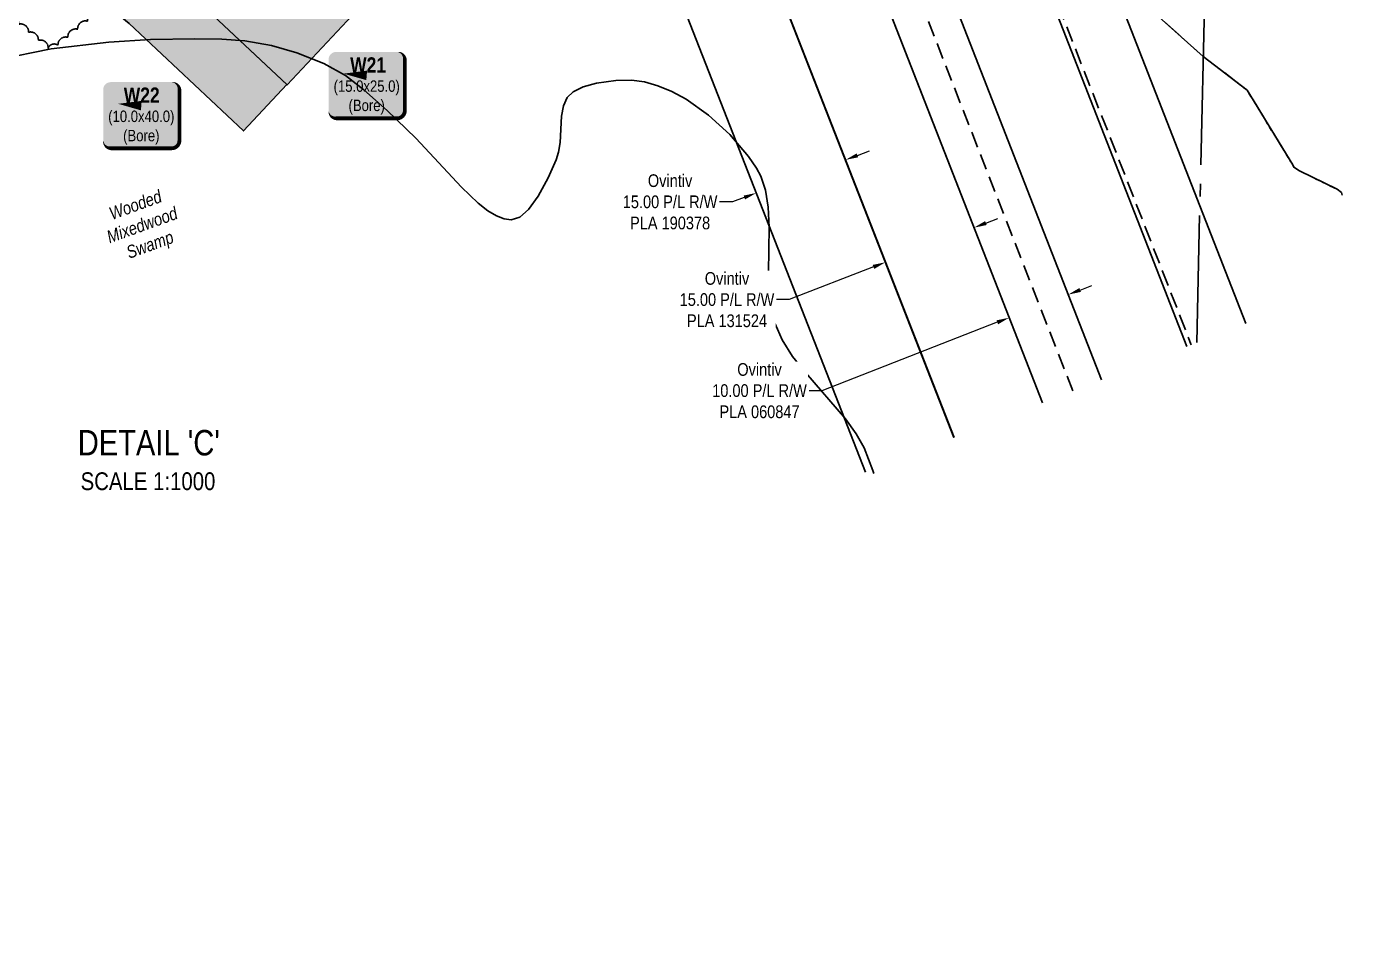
# Model space of a CAD drawing. Extents: x 391856 to 401992, y 6055951 to 6064954.
# Drawn here: x 392916 to 393976, y 6059780 to 6060499 of the extents above; entities that cross this region are included whole.
import ezdxf

# ---------------------------------------------------------------- set-up
doc = ezdxf.new("R2010")
doc.units = 0
doc.header["$LTSCALE"] = 5
doc.header["$PDSIZE"] = 0.5
for name, pattern in [('0', [1, 1, 0]), ('foc-ACCESSROAD', [3.75, 2.5, -1.25]), ('foc-QUARTERLINE', [33, 25, -3, 2, -3]), ('foc-TOPO-ephemeral', [6.25, 3.125, -0.625, 0.625, -0.625, 0.625, -0.625])]:
    doc.linetypes.add(name, pattern=pattern)
doc.layers.get('Defpoints').update_dxf_attribs({"color": 9})
for name, color, linetype in [('DETAIL-T', 7, 'Continuous'), ('F-AR', 190, 'foc-ACCESSROAD'), ('F-RW', 190, 'Continuous'), ('L-QSEC', 8, 'foc-QUARTERLINE'), ('P-TEMP-BLOCKS', 250, 'Continuous'), ('P-TEMP-BLUE', 146, 'Continuous'), ('T-BUSH', 110, '0'), ('T-DRAW', 143, 'foc-TOPO-ephemeral'), ('WETLAND', 143, 'Continuous'), ('WETLAND-T', 146, 'Continuous')]:
    doc.layers.add(name, color=color, linetype=linetype)
doc.layers.add('F-RW-T', color=190, linetype='Continuous', lineweight=9)
doc.layers.add('P-TEMP-BLUE-H', color=7, linetype='Continuous', true_color=0x99e6ff)
doc.styles.add('80', font='ARIALN.TTF', dxfattribs={"height": 10})
doc.styles.add('80CG', font='ARIALN.TTF', dxfattribs={"height": 10})
doc.styles.add('80L', font='ARIALN.TTF', dxfattribs={"height": 10})
doc.styles.add('BOLD', font='ARIALNB.TTF')
doc.styles.add('foc-LtypeFont', font='ARIALN.TTF', dxfattribs={"height": 7.35})
doc.linetypes.add('foc-TOPO-flowdirection-NOLINE', pattern='A,0,[">",foc-LtypeFont,S=0.3,R=0,X=0,Y=-0.945],-20,[">",foc-LtypeFont,S=0.3,R=0,X=0,Y=-0.945],0', length=20)
doc.dimstyles.new('Compass 5 000', dxfattribs={"dimscale": 5, "dimtxt": 9, "dimasz": 2, "dimexe": 0.2, "dimexo": 0.0625, "dimgap": 0.5, "dimtad": 0, "dimtih": 1, "dimtoh": 1, "dimzin": 0, "dimdsep": 46, "dimtxsty": '80CG', "dimcen": 0.1, "dimse1": 1, "dimse2": 1, "dimclrd": 256, "dimclrt": 256, "dimaunit": 1, "dimadec": 4, "dimazin": 0, "dimtfac": 0.06, "dimtofl": 0, "dimtmove": 0, "dimatfit": 1, "dimfxl": 0.2, "dimtolj": 1, "dimtzin": 0, "dimlwd": -1, "dimarcsym": 0})

# ---------------------------------------------------------------- blocks, each defined once
blk = doc.blocks.new('*U65')
at = {"true_color": 0x99e6ff}
h = blk.add_hatch(color=141, dxfattribs=at)
edge = h.paths.add_edge_path()
edge.add_line((-24, -33.8), (24, -33.8))
edge.add_arc((24, -27.8), 6, 270, 360)
edge.add_line((30, -27.8), (30, 12.5))
edge.add_arc((24, 12.5), 6, 0, 90)
edge.add_line((24, 18.5), (-24, 18.5))
edge.add_arc((-24, 12.5), 6, 90, 180)
edge.add_line((-30, 12.5), (-30, -27.8))
edge.add_arc((-24, -27.8), 6, 180, 270)
at = {"color": 250, "flags": 128}
blk.add_lwpolyline([(-24, -33.8, 3, 3, 0), (24, -33.8, 3, 3, 0.414214), (30, -27.8, 3, 3, 0), (30, 12.5, 3, 0, 0.414214), (24, 18.5, 0, 0, 0), (-24, 18.5, 0, 0, 0.414214), (-30, 12.5, 0, 0, 0), (-30, -27.8, 0, 3, 0.414214)], format="xyseb", close=True, dxfattribs=at)
at = {"flags": 128}
blk.add_lwpolyline([(-18.2, 1.4, 0, 7.5, 0), (0, 0, 0, 0, 0)], format="xyseb", dxfattribs=at)
at = {"color": 250}
for tag, p, height, style in [('TEMP_AREA_W1_001', (-9.2, 2.2), 12, 'BOLD'), ('ENTER_TEXT_001', (-30.7, -12.9), 9, '80')]:
    blk.add_attdef(tag, p, '', height=height, dxfattribs=dict(at, style=style))
blk = doc.blocks.new('*U64')
at = {"true_color": 0x99e6ff}
h = blk.add_hatch(color=141, dxfattribs=at)
edge = h.paths.add_edge_path()
edge.add_line((-24, -33.6), (24, -33.6))
edge.add_arc((24, -27.6), 6, 270, 360)
edge.add_line((30, -27.6), (30, 12.5))
edge.add_arc((24, 12.5), 6, 0, 90)
edge.add_line((24, 18.5), (-24, 18.5))
edge.add_arc((-24, 12.5), 6, 90, 180)
edge.add_line((-30, 12.5), (-30, -27.6))
edge.add_arc((-24, -27.6), 6, 180, 270)
at = {"color": 250, "flags": 128}
blk.add_lwpolyline([(-24, -33.6, 3, 3, 0), (24, -33.6, 3, 3, 0.414214), (30, -27.6, 3, 3, 0), (30, 12.5, 3, 0, 0.414214), (24, 18.5, 0, 0, 0), (-24, 18.5, 0, 0, 0.414214), (-30, 12.5, 0, 0, 0), (-30, -27.6, 0, 3, 0.414214)], format="xyseb", close=True, dxfattribs=at)
at = {"flags": 128}
blk.add_lwpolyline([(-18.2, 1.4, 0, 7.5, 0), (0, 0, 0, 0, 0)], format="xyseb", dxfattribs=at)
at = {"color": 250}
for tag, p, height, style in [('TEMP_AREA_W1_001', (-9.2, 2.2), 12, 'BOLD'), ('ENTER_TEXT_001', (-30.7, -12.9), 9, '80')]:
    blk.add_attdef(tag, p, '', height=height, dxfattribs=dict(at, style=style))
blk = doc.blocks.new('*D147')
at = {"layer": 'Defpoints', "color": 0, "transparency": 16777216}
for p in [(393591.6, 6060313.6), (393764.4, 6060077), (393694.6, 6060049.8)]:
    blk.add_point(p, dxfattribs=at)
at = {"layer": 'F-RW-T', "transparency": 16777216}
for p, q in [((393670.8, 6060344.5), (393680.1, 6060348.2)), ((393582.3, 6060310), (393516, 6060284.2)), ((393516, 6060284.2), (393506, 6060284.2))]:
    blk.add_line(p, q, dxfattribs=at)
for points in [[(393670.2, 6060346.1), (393671.4, 6060343), (393661.5, 6060340.9)], [(393581.7, 6060311.6), (393582.9, 6060308.4), (393591.6, 6060313.6)]]:
    blk.add_solid(points, dxfattribs=at)
at = {"layer": 'F-RW-T', "transparency": 16777216, "insert": (393467, 6060284.2), "char_height": 10, "attachment_point": 5, "style": '80CG', "bg_fill": 3, "box_fill_scale": 1.1, "bg_fill_color": 256, "bg_fill_true_color": 13158600, "bg_fill_transparency": 0}
blk.add_mtext('\\A1;Ovintiv\\P15.00 P/L R/W\\PPLA 131524', dxfattribs=at)
blk = doc.blocks.new('*D148')
at = {"layer": 'Defpoints', "color": 0, "transparency": 16777216}
for p in [(393490, 6060368.2), (393779.4, 6059806), (393709.1, 6059779.8)]:
    blk.add_point(p, dxfattribs=at)
at = {"layer": 'F-RW-T', "transparency": 16777216}
for p, q in [((393569.7, 6060397.8), (393579.1, 6060401.3)), ((393480.6, 6060364.7), (393471.2, 6060361.2)), ((393471.2, 6060361.2), (393461.2, 6060361.2))]:
    blk.add_line(p, q, dxfattribs=at)
for points in [[(393569.1, 6060399.4), (393570.3, 6060396.3), (393560.3, 6060394.3)], [(393480.1, 6060366.2), (393481.2, 6060363.1), (393490, 6060368.2)]]:
    blk.add_solid(points, dxfattribs=at)
at = {"layer": 'F-RW-T', "transparency": 16777216, "insert": (393422.2, 6060361.2), "char_height": 10, "attachment_point": 5, "style": '80CG'}
blk.add_mtext('\\A1;Ovintiv\\P15.00 P/L R/W\\PPLA 190378', dxfattribs=at)
blk = doc.blocks.new('*D145')
at = {"layer": 'Defpoints', "color": 0, "transparency": 16777216}
for p in [(393715.8, 6060339.2), (393669.2, 6060321), (393689.1, 6060270)]:
    blk.add_point(p, dxfattribs=at)
at = {"layer": 'F-RW-T', "transparency": 16777216}
for p, q in [((393745, 6060291.8), (393754.3, 6060295.4)), ((393679.8, 6060266.4), (393541.7, 6060212.5)), ((393541.7, 6060212.5), (393531.7, 6060212.5))]:
    blk.add_line(p, q, dxfattribs=at)
for points in [[(393744.4, 6060293.4), (393745.6, 6060290.3), (393735.7, 6060288.2)], [(393679.2, 6060267.9), (393680.4, 6060264.8), (393689.1, 6060270)]]:
    blk.add_solid(points, dxfattribs=at)
at = {"layer": 'F-RW-T', "transparency": 16777216, "insert": (393492.6, 6060212.5), "char_height": 10, "attachment_point": 5, "style": '80CG', "bg_fill": 3, "box_fill_scale": 1.1, "bg_fill_color": 256, "bg_fill_true_color": 13158600, "bg_fill_transparency": 0}
blk.add_mtext('\\A1;Ovintiv\\P10.00 P/L R/W\\PPLA 060847', dxfattribs=at)
blk = doc.blocks.new('*D146')
at = {"layer": 'Defpoints', "color": 0, "transparency": 16777216}
for p in [(393706, 6060699.3), (393975.6, 6059975.7), (393928.7, 6059958.2)]:
    blk.add_point(p, dxfattribs=at)
at = {"layer": 'F-RW-T', "transparency": 16777216}
for p, q in [((393715.4, 6060702.8), (393724.8, 6060706.3)), ((393724.8, 6060706.3), (393734.8, 6060706.3)), ((393649.8, 6060678.3), (393640.4, 6060674.8))]:
    blk.add_line(p, q, dxfattribs=at)
for points in [[(393714.8, 6060704.3), (393716, 6060701.2), (393706, 6060699.3)], [(393649.2, 6060679.9), (393650.4, 6060676.8), (393659.1, 6060681.8)]]:
    blk.add_solid(points, dxfattribs=at)
at = {"layer": 'F-RW-T', "transparency": 16777216, "insert": (393773.9, 6060706.3), "char_height": 10, "attachment_point": 5, "style": '80CG'}
blk.add_mtext('\\A1;Ovintiv\\P10.00 P/L R/W\\PPLA 111723', dxfattribs=at)

msp = doc.modelspace()

# ---------------------------------------------------------------- hatches: boundary and pattern name
at = {"layer": 'P-TEMP-BLUE-H'}
h = msp.add_hatch(color=256, dxfattribs=at)
h.dxf.hatch_style = 1
h.paths.add_polyline_path([(392936.851, 6060550.419), (392996.306, 6060501.588), (393086.257, 6060417.129), (393120.482, 6060453.58), (393029.321, 6060539.174), (392971.49, 6060586.67)])
h = msp.add_hatch(color=256, dxfattribs=at)
h.dxf.hatch_style = 1
h.paths.add_polyline_path([(393172.025, 6060508.063), (393120.687, 6060453.387), (393029.321, 6060539.174), (393081.137, 6060593.401)])

# ---------------------------------------------------------------- linework, layer by layer
at = {"layer": 'F-AR', "flags": 128}
msp.add_lwpolyline([(393739.375, 6060212.273), (393338.306, 6061237.631), (393421.939, 6061298.336), (393832.504, 6060248.701)], dxfattribs=at)
at = {"layer": 'F-RW'}
for points in [[(393570.725, 6061635.58), (393678.311, 6061487.277), (393787.108, 6061337.306), (393532.603, 6061152.675), (393385.996, 6061046.319), (393414.283, 6060973.879), (393715.349, 6060202.876)], [(393509.377, 6061592.422), (393617.603, 6061443.236), (393682.36, 6061353.973), (393488.562, 6061213.383), (393295.06, 6061073.006), (393344.42, 6060946.599), (393645.502, 6060175.555)], [(393369.149, 6061493.772), (393387.914, 6061458.98), (393412.648, 6061413.122), (393460.029, 6061325.976), (393478.616, 6061277.695), (393501.25, 6061219.973), (393530.756, 6061148.69), (393558.862, 6061076.37), (393839.261, 6060358.001), (393875.524, 6060265.528)], [(393829.057, 6060247.353), (393517.351, 6061046.225), (393489.155, 6061118.494), (393460.97, 6061190.738), (393438.42, 6061248.518), (393419.63, 6061296.661), (393414.313, 6061304.708), (393371.768, 6061383.592), (393347.088, 6061429.344), (393327.965, 6061464.799)], [(392633.382, 6061143.002), (392647.329, 6061040.45), (392815.644, 6060835.832), (392893.395, 6060917.293), (393358.513, 6061254.598), (393761.894, 6060221.082)], [(392575.977, 6061194.071), (392599.697, 6061019.648), (392780.842, 6060799.433), (392812.865, 6060760.504), (392926.427, 6060879.483), (393335.469, 6061176.122), (393715.33, 6060202.868)]]:
    msp.add_lwpolyline(points, dxfattribs=at)
at = {"layer": 'F-RW', "flags": 128}
for points in [[(393116.143, 6061315.783), (393297.865, 6061065.553), (393645.816, 6060175.678)], [(393575.969, 6060148.357), (393231.521, 6061029.274), (393054.794, 6061272.624)]]:
    msp.add_lwpolyline(points, dxfattribs=at)
at = {"layer": 'L-QSEC', "flags": 128}
msp.add_lwpolyline([(393873.324, 6061835.021), (393836.779, 6060250.373)], dxfattribs=at)
at = {"layer": 'P-TEMP-BLUE', "flags": 128}
for points in [[(392936.851, 6060550.419), (392996.306, 6060501.588), (393086.257, 6060417.129), (393120.482, 6060453.58), (393029.321, 6060539.174), (392971.49, 6060586.67)], [(393172.025, 6060508.063), (393120.687, 6060453.387), (393029.321, 6060539.174), (393081.137, 6060593.401)]]:
    msp.add_lwpolyline(points, close=True, dxfattribs=at)
at = {"layer": 'T-BUSH', "flags": 128}
msp.add_lwpolyline([(393394.672, 6060610.545, 0.52056705), (393390.703, 6060619.724, 0.52056705), (393386.734, 6060628.902, 0.52056705), (393382.766, 6060638.081, 0.52056705), (393378.797, 6060647.26, 0.52056705), (393374.828, 6060656.439, 0.52056705), (393370.859, 6060665.617, 0.52056705), (393363.154, 6060669.718, 0.52056705), (393353.21, 6060670.776, 0.52056705), (393344.914, 6060673.903, 0.52056705), (393341.662, 6060683.36, 0.52056705), (393338.409, 6060692.816, 0.52056705), (393335.156, 6060702.272, 0.52056705), (393331.301, 6060710.294, 0.52056705), (393322.273, 6060705.995, 0.52056705), (393313.244, 6060701.696, 0.52056705), (393304.216, 6060697.396, 0.52056705), (393295.187, 6060693.097, 0.52056705), (393286.158, 6060688.797, 0.52056705), (393277.13, 6060684.498, 0.52056705), (393268.101, 6060680.198, 0.52056705), (393260.772, 6060674.363, 0.52056705), (393257.4, 6060664.948, 0.52056705), (393250.645, 6060657.688, 0.52056705), (393243.542, 6060650.649, 0.52056705), (393236.438, 6060643.611, 0.52056705), (393229.335, 6060636.572, 0.52056705), (393222.232, 6060629.533, 0.52056705), (393217.791, 6060621.738, 0.52056705), (393220.128, 6060612.015, 0.52056705), (393222.465, 6060602.291, 0.52056705), (393218.262, 6060595.685, 0.52056705), (393209.238, 6060591.375, 0.52056705), (393200.214, 6060587.066, 0.52056705), (393191.191, 6060582.756, 0.52056705), (393182.167, 6060578.447, 0.52056705), (393173.143, 6060574.137, 0.52056705), (393164.119, 6060569.828, 0.52056705), (393155.096, 6060565.518, 0.52056705), (393146.072, 6060561.208, 0.52056705), (393137.048, 6060556.899, 0.52056705), (393128.272, 6060553.898, 0.52056705), (393121.444, 6060561.204, 0.52056705), (393114.616, 6060568.51, 0.52056705), (393107.788, 6060575.816, 0.52056705), (393100.96, 6060583.122, 0.52056705), (393094.132, 6060590.428, 0.52056705), (393087.304, 6060597.734, 0.52056705), (393080.476, 6060605.04, 0.52056705), (393072.603, 6060603.064, 0.52056705), (393064.322, 6060597.459, 0.52056705), (393056.04, 6060591.854, 0.52056705), (393047.759, 6060586.248, 0.52056705), (393039.478, 6060580.643, 0.52056705), (393031.576, 6060574.527, 0.52056705), (393023.819, 6060568.215, 0.52056705), (393016.063, 6060561.903, 0.52056705), (393008.307, 6060555.592, 0.52056705), (393000.55, 6060549.28, 0.52056705), (392994.558, 6060541.513, 0.52056705), (392989.834, 6060532.699, 0.52056705), (392985.111, 6060523.884, 0.52056705), (392979.067, 6060516.158, 0.52056705), (392971.321, 6060509.834, 0.52056705), (392963.575, 6060503.509, 0.52056705), (392955.829, 6060497.185, 0.52056705), (392948.082, 6060490.86, 0.52056705), (392940.336, 6060484.536, 0.52056705), (392932.594, 6060482.124, 0.52056705), (392924.859, 6060488.462, 0.52056705), (392917.125, 6060494.801, 0.52056705), (392909.39, 6060501.139, 0.52056705), (392901.655, 6060507.478, 0.52056705), (392893.757, 6060507.7, 0.52056705), (392885.695, 6060501.784, 0.52056705), (392877.633, 6060495.868, 0.52056705), (392869.57, 6060489.952, 0.52056705), (392861.508, 6060484.036, 0.52056705), (392853.446, 6060478.12, 0.52056705), (392845.383, 6060472.204, 0.52056705), (392837.321, 6060466.288, 0.52056705), (392829.259, 6060460.372, 0.52056705), (392821.197, 6060454.456, 0.52056705), (392813.134, 6060448.54, 0.52056705), (392805.46, 6060442.134, 0.52056705), (392797.846, 6060435.65, 0.52056705), (392790.233, 6060429.167, 0.52056705), (392782.619, 6060422.683, 0.52056705), (392775.006, 6060416.2, 0.52056705), (392767.392, 6060409.716, 0.52056705), (392759.779, 6060403.233, 0.52056705), (392752.166, 6060396.749, 0.52056705), (392744.552, 6060390.266, 0.52056705), (392736.939, 6060383.782, 0.52056705), (392729.325, 6060377.299, 0.52056705), (392721.712, 6060370.815, 0.52056705), (392714.098, 6060364.332, 0.52056705), (392706.633, 6060357.975, 0.52056705)], format="xyb", dxfattribs=at)
at = {"layer": 'T-DRAW', "linetype": 'foc-TOPO-flowdirection-NOLINE', "flags": 128}
msp.add_lwpolyline([(392947.514, 6061189.944), (392973.09, 6061178.336), (392986.866, 6061170.132), (392973.09, 6061178.336), (392986.866, 6061170.132), (392995.281, 6061162.455), (393003.04, 6061152.341), (393010.308, 6061139.804), (393029.89, 6061100.827), (393037.344, 6061089.883), (393045.266, 6061081.422), (393055.714, 6061069.052), (393068.63, 6061051.074), (393078.095, 6061039.32), (393119.971, 6061038.996), (393155.477, 6061022.021), (393240.984, 6060984.979), (393266.287, 6060973.971), (393325.423, 6060950.065), (393352.37, 6060937.93), (393381.701, 6060921.961), (393405.913, 6060904.894), (393427.419, 6060886.159), (393447.701, 6060865.84), (393466.267, 6060844.431), (393482.722, 6060822.387), (393490.451, 6060809.979), (393497.918, 6060795.546), (393522.71, 6060736.912), (393534.883, 6060712.859), (393549.755, 6060685.76), (393554.778, 6060678.627), (393559.927, 6060673.054), (393598.615, 6060639.426), (393665.839, 6060665.664), (393741.451, 6060583.62), (393754.395, 6060572.391), (393765.306, 6060559.186), (393789.414, 6060525.508), (393802.184, 6060511.268), (393841.98, 6060475.698), (393876.39, 6060449.166), (393912.386, 6060390.318), (393913.348, 6060388.438), (393917.604, 6060385.66), (393947.227, 6060371.169), (393950.748, 6060368.498), (393951.264, 6060366.592)], dxfattribs=at)
at = {"layer": 'T-DRAW', "flags": 128}
msp.add_lwpolyline([(392947.514, 6061189.944), (392973.09, 6061178.336), (392986.866, 6061170.132), (392973.09, 6061178.336), (392986.866, 6061170.132), (392995.281, 6061162.455), (393003.04, 6061152.341), (393010.308, 6061139.804), (393029.89, 6061100.827), (393037.344, 6061089.883), (393045.266, 6061081.422), (393055.714, 6061069.052), (393068.63, 6061051.074), (393078.095, 6061039.32), (393119.971, 6061038.996), (393155.477, 6061022.021), (393240.984, 6060984.979), (393266.287, 6060973.971), (393325.423, 6060950.065), (393352.37, 6060937.93), (393381.701, 6060921.961), (393405.913, 6060904.894), (393427.419, 6060886.159), (393447.701, 6060865.84), (393466.267, 6060844.431), (393482.722, 6060822.387), (393490.451, 6060809.979), (393497.918, 6060795.546), (393522.71, 6060736.912), (393534.883, 6060712.859), (393549.755, 6060685.76), (393554.778, 6060678.627), (393559.927, 6060673.054), (393598.615, 6060639.426), (393665.839, 6060665.664), (393741.451, 6060583.62), (393754.395, 6060572.391), (393765.306, 6060559.186), (393789.414, 6060525.508), (393802.184, 6060511.268), (393841.98, 6060475.698), (393876.39, 6060449.166), (393912.386, 6060390.318), (393913.348, 6060388.438), (393917.604, 6060385.66), (393947.227, 6060371.169), (393950.748, 6060368.498), (393951.264, 6060366.592)], dxfattribs=at)
at = {"layer": 'WETLAND', "flags": 128}
msp.add_lwpolyline([(392893.482, 6060473.346), (392935.063, 6060481.874), (392980.343, 6060487.087), (393013.18, 6060489.072), (393048.122, 6060489.672), (393069.23, 6060489.355), (393087.444, 6060487.974), (393108.442, 6060484.472), (393128.466, 6060478.614), (393149.63, 6060470.173), (393166.539, 6060460.872), (393181.02, 6060449.442), (393199.411, 6060433.28), (393221.952, 6060411.391), (393257.987, 6060372.901), (393271.07, 6060360.259), (393278.642, 6060354.246), (393285.426, 6060350.101), (393291.558, 6060347.742), (393297.104, 6060347.145), (393303.855, 6060349.196), (393310.835, 6060355.297), (393318.404, 6060365.725), (393326.221, 6060380.095), (393332.577, 6060394.452), (393334.341, 6060400.415), (393335.539, 6060407.854), (393336.758, 6060428.631), (393338.272, 6060436.865), (393341.235, 6060443.357), (393345.931, 6060447.885), (393353.733, 6060451.809), (393364.291, 6060454.723), (393379.481, 6060456.818), (393391.927, 6060457.176), (393402.063, 6060455.725), (393412.647, 6060452.692), (393423.583, 6060448.102), (393434.729, 6060442.015), (393452.397, 6060429.537), (393469.118, 6060414.275), (393483.886, 6060397.012), (393490.209, 6060387.777), (393493.514, 6060381.5), (393497.224, 6060370.33), (393499.386, 6060356.941), (393500.147, 6060341.268), (393499.574, 6060305.576), (393500.062, 6060292.467), (393501.719, 6060277.699), (393504.848, 6060265.251), (393510.417, 6060252.657), (393518.676, 6060239.543), (393528.931, 6060226.488), (393560.16, 6060190.411), (393568.565, 6060178.628), (393574.852, 6060167.485), (393581.868, 6060149.576), (393582.521, 6060147.347)], dxfattribs=at)

# ---------------------------------------------------------------- block references
at = {"layer": 'P-TEMP-BLOCKS'}
ref = msp.add_blockref('*U65', (393183.357, 6060460.819), dxfattribs=dict(at, xscale=0.9999926271494416, yscale=0.9999926271494416, zscale=0.9999926271494416))
ref.add_attrib('TEMP_AREA_W1_001', 'W21', (393170.322, 6060463.063), dxfattribs={"layer": '0', "color": 250, "height": 11.9999, "style": 'BOLD'})
ref.add_attrib('ENTER_TEXT_001', '(15.0x25.0)', (393157.284, 6060447.888), dxfattribs={"layer": '0', "color": 250, "height": 8.99993, "style": '80'})
ref.add_attrib('ENTER_TEXT_002', '(Bore)', (393169.044, 6060432.735), dxfattribs={"layer": '0', "color": 250, "height": 8.9999, "style": '80'})
ref = msp.add_blockref('*U64', (393005.919, 6060437.039), dxfattribs=dict(at, xscale=0.9999926271494416, yscale=0.9999926271494416, zscale=0.9999926271494416))
ref.add_attrib('TEMP_AREA_W1_001', 'W22', (392992.11, 6060439.283), dxfattribs={"layer": '0', "color": 250, "height": 11.9999, "style": 'BOLD'})
ref.add_attrib('ENTER_TEXT_001', '(10.0x40.0)', (392979.846, 6060424.109), dxfattribs={"layer": '0', "color": 250, "height": 8.99993, "style": '80'})
ref.add_attrib('ENTER_TEXT_002', '(Bore)', (392991.606, 6060408.955), dxfattribs={"layer": '0', "color": 250, "height": 8.9999, "style": '80'})

# ---------------------------------------------------------------- texts
at = {"layer": 'DETAIL-T', "color": 3, "insert": (392897.512, 6060181.549), "char_height": 20, "width": 225.8342, "attachment_point": 1, "style": '80CG'}
msp.add_mtext("\\pi58.39459;DETAIL 'C'\\P\\pi60.62719;{\\H0.7x;SCALE 1:1000}", dxfattribs=at)
at = {"layer": 'WETLAND-T', "insert": (392971.592, 6060353.414), "char_height": 10, "attachment_point": 1, "rotation": 20, "style": '80L'}
msp.add_mtext_dynamic_manual_height_columns('\\pi8.40266;{\\fArial Narrow|b0|i1|c0|p34;Wooded \\P\\pi0.30239;Mixedwood \\P\\pi10.68779;Swamp}', width=58.51746, gutter_width=50, heights=[0], dxfattribs=at)

# ---------------------------------------------------------------- next in the draw order: dimensions: what is measured, and where the dimension line sits
at = {"layer": 'F-RW-T'}
dim = msp.add_linear_dim(base=(393591.585, 6060313.633), p1=(393764.447, 6060077.026), p2=(393694.559, 6060049.754), angle=201.317391, text='Ovintiv\\P15.00 P/L R/W\\PPLA 131524', dimstyle='Compass 5 000', override={"dimtfill": 1}, dxfattribs=at)
dim.commit()
dim.dimension.update_dxf_attribs({"geometry": '*D147', "text_midpoint": (393466.958, 6060284.153), "dimtype": 161})

# ---------------------------------------------------------------- next in the draw order: dimensions: what is measured, and where the dimension line sits
dim = msp.add_linear_dim(base=(393490.02, 6060368.17), p1=(393779.404, 6059805.985), p2=(393709.1, 6059779.807), angle=200.423131, text='Ovintiv\\P15.00 P/L R/W\\PPLA 190378', dimstyle='Compass 5 000', dxfattribs=at)
dim.commit()
dim.dimension.update_dxf_attribs({"geometry": '*D148', "text_midpoint": (393422.167, 6060361.181), "dimtype": 161})

# ---------------------------------------------------------------- next in the draw order: dimensions: what is measured, and where the dimension line sits
dim = msp.add_linear_dim(base=(393689.131, 6060269.994), p1=(393715.795, 6060339.194), p2=(393669.219, 6060321.019), angle=201.317349, text='Ovintiv\\P10.00 P/L R/W\\PPLA 060847', dimstyle='Compass 5 000', override={"dimtfill": 1}, dxfattribs=at)
dim.commit()
dim.dimension.update_dxf_attribs({"geometry": '*D145', "text_midpoint": (393492.633, 6060212.468), "dimtype": 161})

# ---------------------------------------------------------------- next in the draw order: dimensions: what is measured, and where the dimension line sits
dim = msp.add_linear_dim(base=(393706.05, 6060699.283), p1=(393928.713, 6059958.212), p2=(393975.614, 6059975.685), angle=20.432081, text='Ovintiv\\P10.00 P/L R/W\\PPLA 111723', dimstyle='Compass 5 000', dxfattribs=at)
dim.commit()
dim.dimension.update_dxf_attribs({"geometry": '*D146', "text_midpoint": (393773.901, 6060706.275), "dimtype": 161})

doc.saveas('drawing.dxf')
